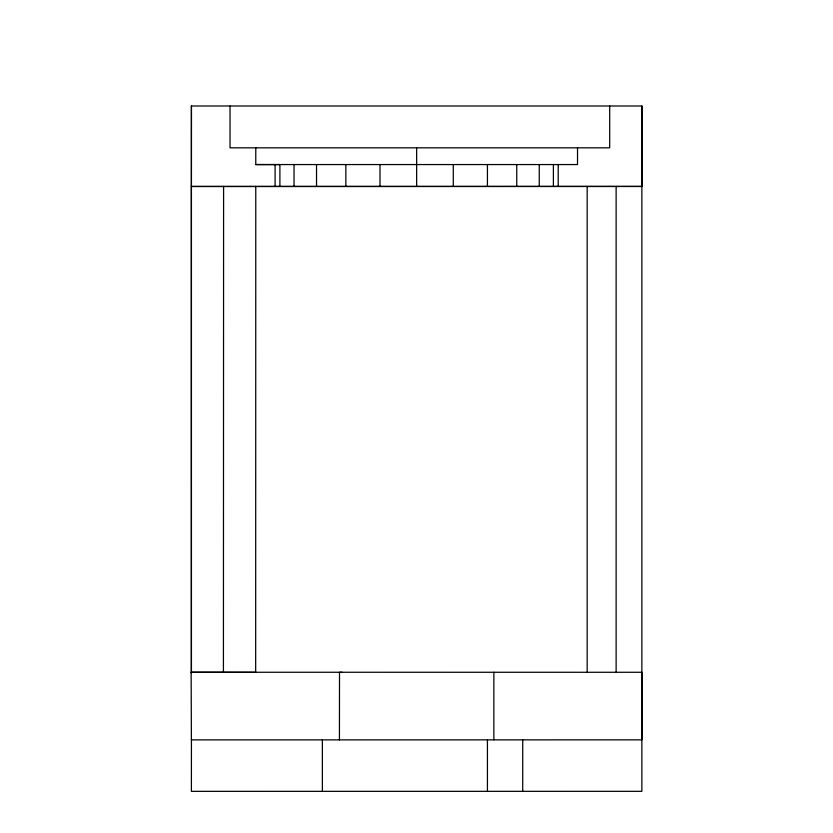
<?xml version="1.0" encoding="UTF-8"?>
<svg xmlns="http://www.w3.org/2000/svg" width="833" height="833" viewBox="0 0 833 833"><rect width="100%" height="100%" fill="white"/><g stroke="black" fill="none" stroke-linecap="round" stroke-linejoin="round"><path stroke-width="1.25" d="M191.132 672.252L191.392 739.891L641.868 739.85L641.868 672.283L191.132 672.252L255.669 672.314L255.773 186.446M641.868 105.999L641.868 186.436L191.392 186.488L191.434 105.999L641.868 105.999L641.868 791.329L191.392 791.35L191.434 739.308M223.421 672.293L223.598 186.446M230.033 105.999L230.043 147.826L609.694 147.826L609.694 105.999M322.371 791.329L322.371 739.85M339.427 739.85L339.51 672.293L342.061 672.283M487.43 791.329L487.43 739.85M522.728 791.329L522.728 739.85M191.319 672.283L191.319 186.446L641.868 186.436M255.773 147.826L255.773 164.559L279.898 164.559L279.898 186.436M255.773 164.559L577.519 164.559L577.519 147.826M616.128 186.519L616.128 672.283M587.171 186.519L587.171 672.283M558.214 164.559L558.214 186.436M553.393 164.559L553.393 186.436M539.253 164.559L539.253 186.436M516.752 164.559L516.752 186.436M493.865 672.283L493.865 739.85M487.43 164.559L487.43 186.436M453.287 164.559L453.287 186.436M416.646 147.826L416.646 186.436M380.004 164.559L380.004 186.436M345.862 164.559L345.862 186.436M316.54 164.559L316.54 186.436M294.039 164.559L294.039 186.436M275.088 164.57L275.088 186.446M191.423 105.999L191.434 672.991"/></g></svg>
